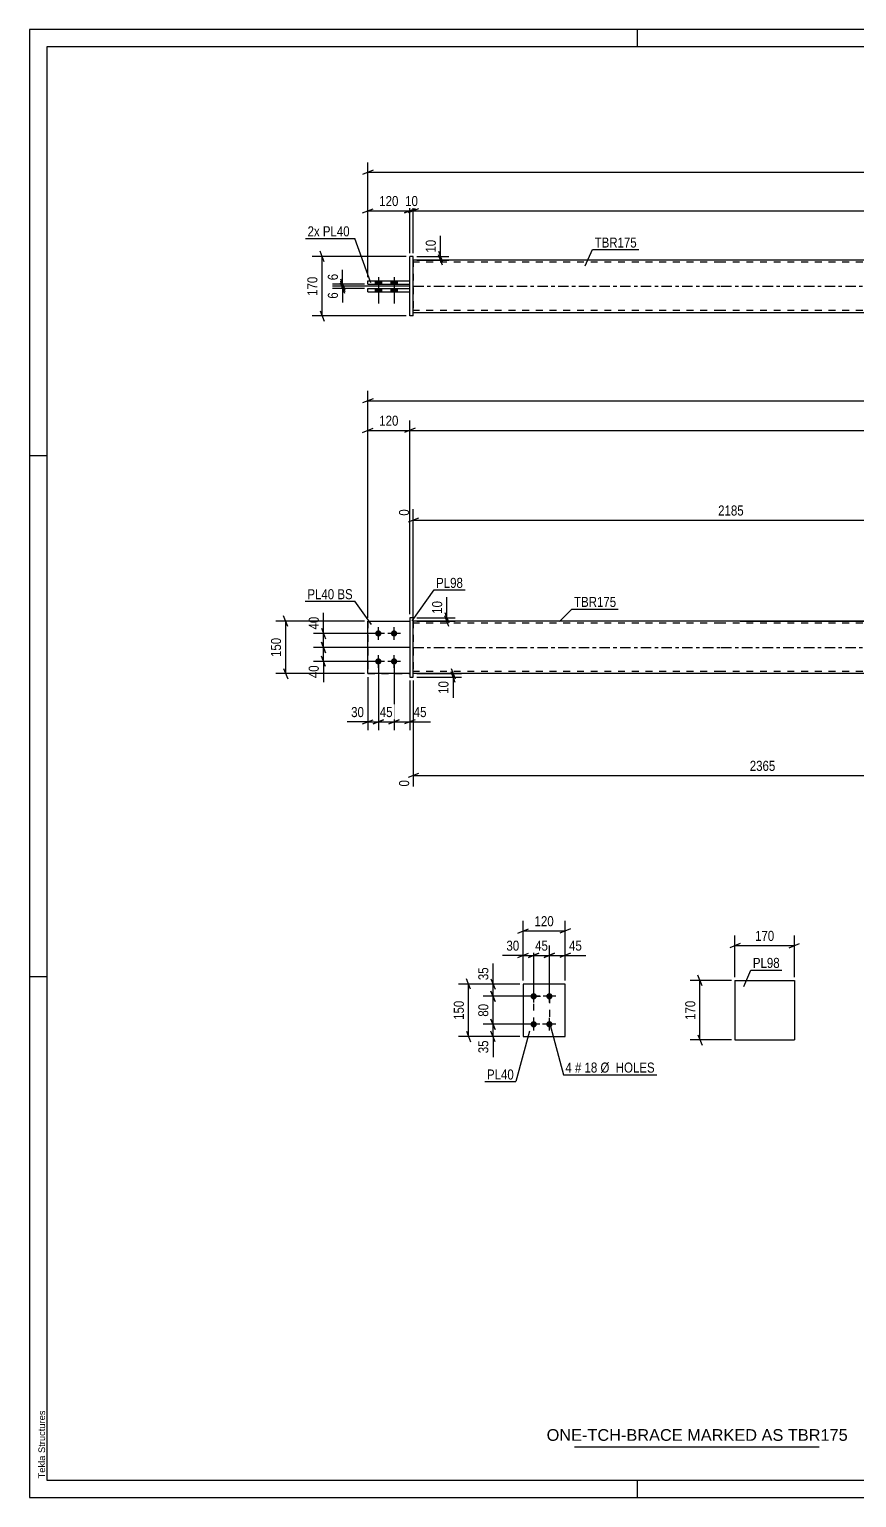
# Model space of a CAD drawing. Header units: millimetres. Extents: x 0 to 594, y 0 to 420.
# Drawn here: x 0 to 236.7, y 0 to 420 of the extents above; entities that cross this region are included whole.
import ezdxf

# ---------------------------------------------------------------- set-up
doc = ezdxf.new("R2010")
doc.units = ezdxf.units.MM
doc.linetypes.add('DXK_LINE_DOT2', pattern=[3.9198, 1.9599, -1.9599])
doc.linetypes.add('DXK_LINE_DOT3', pattern=[5.9187, 2.979, -0.9799, 0.9799, -0.9799])
doc.styles.add('Arial', font='ARIAL.TTF', dxfattribs={"height": 0.2})
doc.styles.add('Arial Narrow', font='ARIALN.TTF', dxfattribs={"height": 0.2})

# ---------------------------------------------------------------- blocks, each defined once
blk = doc.blocks.new('Unknown-580576065-1131')
at = {"color": 5, "linetype": 'Continuous'}
for p, q in [((594, 420), (0, 420)), ((0, 420), (0, 0)), ((174, 415), (174, 420)), ((589, 415), (5, 415)), ((5, 415), (5, 5)), ((5, 298), (0, 298)), ((5, 149), (0, 149)), ((5, 5), (589, 5)), ((174, 0), (174, 5)), ((0, 0), (594, 0))]:
    blk.add_line(p, q, dxfattribs=at)
at = {"color": 174, "linetype": 'Continuous', "style": 'Arial'}
blk.add_text('Tekla Structures', height=1.9102, rotation=90, dxfattribs=at).set_placement((4.5, 5.5))
blk = doc.blocks.new('Bolt-580576065-2195 - 2156')
at = {"linetype": 'Continuous'}
for points in [[(144.28, 142.51, -1), (144.28, 144.31, -1)], [(148.78, 142.51, -1), (148.78, 144.31, -1)], [(144.28, 134.51, -1), (144.28, 136.31, -1)], [(148.78, 134.51, -1), (148.78, 136.31, -1)]]:
    blk.add_hatch(color=1, dxfattribs=at).paths.add_polyline_path(points)
at = {"color": 1, "linetype": 'Continuous'}
for p, q in [((146.08, 143.41), (142.48, 143.41)), ((144.28, 141.61), (144.28, 145.21)), ((150.58, 143.41), (146.98, 143.41)), ((148.78, 141.61), (148.78, 145.21)), ((146.08, 135.41), (142.48, 135.41)), ((144.28, 133.61), (144.28, 137.21)), ((150.58, 135.41), (146.98, 135.41)), ((148.78, 133.61), (148.78, 137.21))]:
    blk.add_line(p, q, dxfattribs=at)
blk = doc.blocks.new('Part-580576065-2162 - 2156')
at = {"color": 2, "linetype": 'Continuous'}
for p, q in [((141.28, 146.91), (141.28, 131.91)), ((153.28, 146.91), (141.28, 146.91)), ((153.28, 131.91), (153.28, 146.91)), ((141.28, 131.91), (153.28, 131.91))]:
    blk.add_line(p, q, dxfattribs=at)
blk = doc.blocks.new('Bolt-580576065-1683 - 1678')
at = {"linetype": 'Continuous'}
for points in [[(99.84, 246.3, -1), (99.84, 248.1, -1)], [(104.34, 246.3, -1), (104.34, 248.1, -1)], [(99.84, 238.3, -1), (99.84, 240.1, -1)], [(104.34, 238.3, -1), (104.34, 240.1, -1)]]:
    blk.add_hatch(color=1, dxfattribs=at).paths.add_polyline_path(points)
at = {"color": 1, "linetype": 'Continuous'}
for p, q in [((99.84, 245.4), (99.84, 249)), ((104.34, 245.4), (104.34, 249)), ((101.64, 247.2), (98.04, 247.2)), ((106.14, 247.2), (102.54, 247.2)), ((99.84, 237.4), (99.84, 241)), ((104.34, 237.4), (104.34, 241)), ((101.64, 239.2), (98.04, 239.2)), ((106.14, 239.2), (102.54, 239.2))]:
    blk.add_line(p, q, dxfattribs=at)
blk = doc.blocks.new('Part-580576065-1694 - 1678')
at = {"color": 2, "linetype": 'Continuous'}
for p, q in [((109.84, 251.7), (108.84, 251.7)), ((108.84, 251.7), (108.84, 234.7)), ((109.84, 234.7), (109.84, 251.7)), ((108.84, 234.7), (109.84, 234.7))]:
    blk.add_line(p, q, dxfattribs=at)
blk = doc.blocks.new('Part-580576065-1699 - 1678')
at = {"color": 7, "linetype": 'DXK_LINE_DOT2'}
for p, q in [((96.84, 250.7), (96.84, 235.7)), ((96.84, 250.7), (108.84, 250.7)), ((108.84, 250.7), (108.84, 235.7)), ((96.84, 235.7), (108.84, 235.7))]:
    blk.add_line(p, q, dxfattribs=at)
blk = doc.blocks.new('Part-580576065-1704 - 1678')
at = {"color": 2, "linetype": 'Continuous'}
for p, q in [((96.84, 235.7), (96.84, 250.7)), ((96.84, 250.7), (108.84, 250.7)), ((108.84, 235.7), (96.84, 235.7))]:
    blk.add_line(p, q, dxfattribs=at)
at = {"color": 7, "linetype": 'DXK_LINE_DOT2'}
blk.add_line((108.84, 250.7), (108.84, 235.7), dxfattribs=at)
blk = doc.blocks.new('Part-580576065-1720 - 1678')
at = {"linetype": 'Continuous'}
blk.add_hatch(color=2, dxfattribs=at).paths.add_polyline_path([(488.62, 235.7), (487.82, 237.1), (489.42, 237.1)])
at = {"color": 2, "linetype": 'Continuous'}
for p, q in [((197.84, 250.7), (109.84, 250.7)), ((430.52, 250.7), (197.94, 250.7)), ((518.62, 250.7), (430.62, 250.7)), ((197.84, 235.7), (109.84, 235.7)), ((430.52, 235.7), (197.94, 235.7)), ((518.62, 235.7), (430.62, 235.7)), ((488.62, 235.7), (487.82, 237.1)), ((487.82, 237.1), (489.42, 237.1)), ((489.42, 237.1), (488.62, 235.7))]:
    blk.add_line(p, q, dxfattribs=at)
at = {"color": 7, "linetype": 'DXK_LINE_DOT2'}
for p, q in [((109.84, 250.7), (109.84, 235.7)), ((197.84, 250.1), (109.84, 250.1)), ((430.52, 250.1), (197.94, 250.1)), ((294.83, 250.7), (294.83, 250.1)), ((319.46, 250.7), (319.46, 250.1)), ((518.62, 250.1), (430.62, 250.1)), ((518.62, 235.7), (518.62, 250.7)), ((197.84, 236.3), (109.84, 236.3)), ((430.52, 236.3), (197.94, 236.3)), ((308.99, 235.7), (308.99, 236.3)), ((333.63, 235.7), (333.63, 236.3)), ((518.62, 236.3), (430.62, 236.3))]:
    blk.add_line(p, q, dxfattribs=at)
at = {"color": 7, "linetype": 'DXK_LINE_DOT3'}
for p, q in [((109.84, 243.2), (197.84, 243.2)), ((197.94, 243.2), (430.52, 243.2)), ((430.62, 243.2), (518.62, 243.2))]:
    blk.add_line(p, q, dxfattribs=at)
at = {"color": 2, "linetype": 'Continuous'}
blk.add_circle((488.62, 236.6), 1, dxfattribs=at)
blk = doc.blocks.new('Bolt-580576065-1471 - 1368')
at = {"linetype": 'Continuous'}
for points in [[(98.94, 347.11), (100.74, 347.11), (100.74, 348.11), (98.94, 348.11)], [(98.94, 347.11), (100.74, 347.11), (100.74, 348.11), (98.94, 348.11)], [(98.94, 344.91), (100.74, 344.91), (100.74, 345.91), (98.94, 345.91)], [(98.94, 344.91), (100.74, 344.91), (100.74, 345.91), (98.94, 345.91)], [(103.44, 347.11), (105.24, 347.11), (105.24, 348.11), (103.44, 348.11)], [(103.44, 347.11), (105.24, 347.11), (105.24, 348.11), (103.44, 348.11)], [(103.44, 344.91), (105.24, 344.91), (105.24, 345.91), (103.44, 345.91)], [(103.44, 344.91), (105.24, 344.91), (105.24, 345.91), (103.44, 345.91)]]:
    blk.add_hatch(color=1, dxfattribs=at).paths.add_polyline_path(points)
at = {"color": 1, "linetype": 'Continuous'}
for p, q in [((99.84, 349.11), (99.84, 341.61)), ((99.84, 349.11), (99.84, 341.61)), ((104.34, 349.11), (104.34, 341.61)), ((104.34, 349.11), (104.34, 341.61)), ((98.94, 348.11), (98.94, 347.11)), ((98.94, 348.11), (98.94, 347.11)), ((98.94, 345.91), (98.94, 344.91)), ((98.94, 345.91), (98.94, 344.91)), ((100.74, 348.11), (100.74, 347.11)), ((100.74, 348.11), (100.74, 347.11)), ((100.74, 345.91), (100.74, 344.91)), ((100.74, 345.91), (100.74, 344.91)), ((103.44, 348.11), (103.44, 347.11)), ((103.44, 348.11), (103.44, 347.11)), ((103.44, 345.91), (103.44, 344.91)), ((103.44, 345.91), (103.44, 344.91)), ((105.24, 348.11), (105.24, 347.11)), ((105.24, 348.11), (105.24, 347.11)), ((105.24, 345.91), (105.24, 344.91)), ((105.24, 345.91), (105.24, 344.91))]:
    blk.add_line(p, q, dxfattribs=at)
blk = doc.blocks.new('Part-580576065-1416 - 1368')
at = {"linetype": 'Continuous'}
blk.add_hatch(color=2, dxfattribs=at).paths.add_polyline_path([(488.62, 346.51), (487.82, 347.91), (489.42, 347.91)])
at = {"color": 2, "linetype": 'Continuous'}
for p, q in [((197.84, 354.01), (109.84, 354.01)), ((430.52, 354.01), (197.94, 354.01)), ((518.62, 354.01), (430.62, 354.01)), ((294.83, 347.21), (319.46, 347.21)), ((294.83, 347.11), (294.83, 347.21)), ((294.83, 345.91), (294.83, 345.81)), ((319.46, 345.81), (294.83, 345.81)), ((308.99, 347.11), (308.99, 347.21)), ((308.99, 345.91), (308.99, 345.81)), ((319.46, 347.21), (319.46, 345.81)), ((488.62, 346.51), (487.82, 347.91)), ((487.82, 347.91), (489.42, 347.91)), ((489.42, 347.91), (488.62, 346.51)), ((109.84, 339.01), (197.84, 339.01)), ((197.94, 339.01), (430.52, 339.01)), ((430.62, 339.01), (518.62, 339.01))]:
    blk.add_line(p, q, dxfattribs=at)
at = {"color": 7, "linetype": 'DXK_LINE_DOT2'}
for p, q in [((109.84, 354.01), (109.84, 339.01)), ((197.84, 353.41), (109.84, 353.41)), ((430.52, 353.41), (197.94, 353.41)), ((518.62, 353.41), (430.62, 353.41)), ((518.62, 339.01), (518.62, 354.01)), ((294.83, 345.81), (294.83, 347.11)), ((308.99, 345.81), (308.99, 347.11)), ((319.46, 347.21), (333.63, 347.21)), ((333.63, 345.81), (319.46, 345.81)), ((333.63, 347.21), (333.63, 345.81)), ((197.84, 339.61), (109.84, 339.61)), ((430.52, 339.61), (197.94, 339.61)), ((518.62, 339.61), (430.62, 339.61))]:
    blk.add_line(p, q, dxfattribs=at)
at = {"color": 7, "linetype": 'DXK_LINE_DOT3'}
for p, q in [((109.84, 346.51), (197.84, 346.51)), ((197.94, 346.51), (430.52, 346.51)), ((430.62, 346.51), (518.62, 346.51))]:
    blk.add_line(p, q, dxfattribs=at)
at = {"color": 2, "linetype": 'Continuous'}
blk.add_circle((488.62, 347.41), 1, dxfattribs=at)
blk = doc.blocks.new('Part-580576065-1449 - 1368')
at = {"color": 2, "linetype": 'Continuous'}
for p, q in [((96.84, 344.91), (96.84, 345.91)), ((96.84, 345.91), (108.84, 345.91)), ((96.84, 344.91), (108.84, 344.91))]:
    blk.add_line(p, q, dxfattribs=at)
at = {"color": 7, "linetype": 'DXK_LINE_DOT2'}
blk.add_line((108.84, 344.91), (108.84, 345.91), dxfattribs=at)
blk = doc.blocks.new('Part-580576065-1454 - 1368')
at = {"color": 2, "linetype": 'Continuous'}
for p, q in [((96.84, 347.11), (96.84, 348.11)), ((96.84, 348.11), (108.84, 348.11)), ((96.84, 347.11), (108.84, 347.11))]:
    blk.add_line(p, q, dxfattribs=at)
at = {"color": 7, "linetype": 'DXK_LINE_DOT2'}
blk.add_line((108.84, 347.11), (108.84, 348.11), dxfattribs=at)
blk = doc.blocks.new('Part-580576065-1455 - 1368')
at = {"color": 2, "linetype": 'Continuous'}
for p, q in [((109.84, 355.01), (108.84, 355.01)), ((108.84, 338.01), (108.84, 355.01)), ((109.84, 338.01), (109.84, 355.01)), ((109.84, 338.01), (108.84, 338.01))]:
    blk.add_line(p, q, dxfattribs=at)
blk = doc.blocks.new('Part-580576065-2399 - 2393')
at = {"color": 2, "linetype": 'Continuous'}
for p, q in [((201.86, 147.91), (201.86, 130.91)), ((201.86, 147.91), (218.86, 147.91)), ((218.86, 147.91), (218.86, 130.91)), ((201.86, 130.91), (218.86, 130.91))]:
    blk.add_line(p, q, dxfattribs=at)
blk = doc.blocks.new('Rectangle-580576065-2379 - 2156')
at = {"color": 1, "linetype": 'DXK_LINE_DOT2'}
blk.add_lwpolyline([(144.28, 143.41), (148.78, 143.41), (148.78, 135.41), (144.28, 135.41), (144.28, 143.41)], close=True, dxfattribs=at)
blk = doc.blocks.new('StraightDimension-580576065-2295 - 2156')
at = {"color": 7, "linetype": 'Continuous'}
for p, q in [((132.05, 148.41), (133.25, 145.41)), ((140.28, 146.91), (129.8, 146.91)), ((143.28, 143.41), (129.8, 143.41)), ((133.25, 141.91), (132.05, 144.91)), ((132.65, 143.41), (132.65, 146.91))]:
    blk.add_line(p, q, dxfattribs=at)
at = {"color": 0}
blk.add_wipeout([(131.9, 152.29), (127.7, 152.29), (127.7, 147.43), (131.9, 147.43)], dxfattribs=at)
at = {"color": 7, "linetype": 'Continuous'}
blk.add_line((132.65, 146.91), (132.65, 152.81), dxfattribs=at)
blk.add_line((132.65, 146.91), (132.65, 152.81), dxfattribs=at)
at = {"color": 3, "style": 'Arial Narrow'}
blk.add_text('35', height=2.863, rotation=90.0002, dxfattribs=at).set_placement((131.3, 148.03))
blk = doc.blocks.new('StraightDimension-580576065-2272 - 2156')
at = {"color": 7, "linetype": 'Continuous'}
for p, q in [((143.28, 135.41), (129.8, 135.41)), ((132.05, 136.91), (133.25, 133.91)), ((132.65, 131.91), (132.65, 135.41)), ((140.28, 131.91), (129.8, 131.91)), ((133.25, 130.41), (132.05, 133.41))]:
    blk.add_line(p, q, dxfattribs=at)
at = {"color": 0}
blk.add_wipeout([(131.9, 131.38), (127.7, 131.38), (127.7, 126.52), (131.9, 126.52)], dxfattribs=at)
at = {"color": 7, "linetype": 'Continuous'}
blk.add_line((132.65, 131.91), (132.65, 126), dxfattribs=at)
blk.add_line((132.65, 131.91), (132.65, 126), dxfattribs=at)
at = {"color": 3, "style": 'Arial Narrow'}
blk.add_text('35', height=2.863, rotation=90.0002, dxfattribs=at).set_placement((131.3, 127.12))
blk = doc.blocks.new('StraightDimension-580576065-2285 - 2156')
at = {"color": 7, "linetype": 'Continuous'}
for p, q in [((143.28, 143.41), (129.8, 143.41)), ((132.05, 144.91), (133.25, 141.91)), ((132.65, 135.41), (132.65, 143.41)), ((143.28, 135.41), (129.8, 135.41)), ((133.25, 133.91), (132.05, 136.91))]:
    blk.add_line(p, q, dxfattribs=at)
at = {"color": 0}
blk.add_wipeout([(131.9, 141.83), (127.7, 141.83), (127.7, 136.98), (131.9, 136.98)], dxfattribs=at)
at = {"color": 3, "style": 'Arial Narrow'}
blk.add_text('80', height=2.863, rotation=90.0002, dxfattribs=at).set_placement((131.3, 137.58))
blk = doc.blocks.new('StraightDimension-580576065-2309 - 2156')
at = {"color": 7, "linetype": 'Continuous'}
for p, q in [((126.25, 145.41), (125.05, 148.41)), ((140.28, 146.91), (122.8, 146.91)), ((125.65, 131.91), (125.65, 146.91)), ((140.28, 131.91), (122.8, 131.91)), ((125.05, 133.41), (126.25, 130.41))]:
    blk.add_line(p, q, dxfattribs=at)
at = {"color": 0}
blk.add_wipeout([(124.9, 142.75), (120.7, 142.75), (120.7, 136.06), (124.9, 136.06)], dxfattribs=at)
at = {"color": 3, "style": 'Arial Narrow'}
blk.add_text('150', height=2.863, rotation=90.0002, dxfattribs=at).set_placement((124.3, 136.66))
blk = doc.blocks.new('StraightDimension-580576065-2326 - 2156')
at = {"color": 7, "linetype": 'Continuous'}
for p, q in [((139.78, 154.51), (142.78, 155.71)), ((141.28, 147.91), (141.28, 157.96)), ((145.78, 155.71), (142.78, 154.51)), ((144.28, 144.41), (144.28, 157.96)), ((141.28, 155.11), (144.28, 155.11))]:
    blk.add_line(p, q, dxfattribs=at)
at = {"color": 0}
blk.add_wipeout([(140.75, 155.86), (140.75, 160.06), (135.89, 160.06), (135.89, 155.86)], dxfattribs=at)
at = {"color": 7, "linetype": 'Continuous'}
blk.add_line((141.28, 155.11), (135.37, 155.11), dxfattribs=at)
blk.add_line((141.28, 155.11), (135.37, 155.11), dxfattribs=at)
at = {"color": 3, "style": 'Arial Narrow'}
blk.add_text('30', height=2.863, dxfattribs=at).set_placement((136.49, 156.46))
blk = doc.blocks.new('StraightDimension-580576065-2339 - 2156')
at = {"color": 7, "linetype": 'Continuous'}
for p, q in [((142.78, 154.51), (145.78, 155.71)), ((144.28, 144.41), (144.28, 157.96)), ((150.28, 155.71), (147.28, 154.51)), ((148.78, 144.41), (148.78, 157.96)), ((144.28, 155.11), (148.78, 155.11))]:
    blk.add_line(p, q, dxfattribs=at)
at = {"color": 0}
blk.add_wipeout([(148.95, 155.86), (148.95, 160.06), (144.1, 160.06), (144.1, 155.86)], dxfattribs=at)
at = {"color": 3, "style": 'Arial Narrow'}
blk.add_text('45', height=2.863, dxfattribs=at).set_placement((144.7, 156.46))
blk = doc.blocks.new('StraightDimension-580576065-2349 - 2156')
at = {"color": 7, "linetype": 'Continuous'}
for p, q in [((147.28, 154.51), (150.28, 155.71)), ((148.78, 144.41), (148.78, 157.96)), ((154.78, 155.71), (151.78, 154.51)), ((153.28, 147.91), (153.28, 157.96)), ((148.78, 155.11), (153.28, 155.11))]:
    blk.add_line(p, q, dxfattribs=at)
at = {"color": 0}
blk.add_wipeout([(158.66, 155.86), (158.66, 160.06), (153.8, 160.06), (153.8, 155.86)], dxfattribs=at)
at = {"color": 7, "linetype": 'Continuous'}
blk.add_line((153.28, 155.11), (159.18, 155.11), dxfattribs=at)
blk.add_line((153.28, 155.11), (159.18, 155.11), dxfattribs=at)
at = {"color": 3, "style": 'Arial Narrow'}
blk.add_text('45', height=2.863, dxfattribs=at).set_placement((154.4, 156.46))
blk = doc.blocks.new('StraightDimension-580576065-2363 - 2156')
at = {"color": 7, "linetype": 'Continuous'}
for p, q in [((141.28, 147.91), (141.28, 164.96)), ((153.28, 147.91), (153.28, 164.96)), ((139.78, 161.51), (142.78, 162.71)), ((141.28, 162.11), (153.28, 162.11)), ((154.78, 162.71), (151.78, 161.51))]:
    blk.add_line(p, q, dxfattribs=at)
at = {"color": 0}
blk.add_wipeout([(150.62, 162.86), (150.62, 167.06), (143.93, 167.06), (143.93, 162.86)], dxfattribs=at)
at = {"color": 3, "style": 'Arial Narrow'}
blk.add_text('120', height=2.863, dxfattribs=at).set_placement((144.53, 163.46))
blk = doc.blocks.new('StraightDimension-580576065-1909 - 1678')
at = {"color": 7, "linetype": 'Continuous'}
for p, q in [((83.54, 248.7), (84.74, 245.7)), ((98.84, 247.2), (81.29, 247.2)), ((84.74, 241.7), (83.54, 244.7)), ((84.14, 243.2), (84.14, 247.2)), ((108.84, 243.2), (81.29, 243.2))]:
    blk.add_line(p, q, dxfattribs=at)
at = {"color": 0}
blk.add_wipeout([(83.39, 252.58), (79.19, 252.58), (79.19, 247.73), (83.39, 247.73)], dxfattribs=at)
at = {"color": 7, "linetype": 'Continuous'}
blk.add_line((84.14, 247.2), (84.14, 253.11), dxfattribs=at)
blk.add_line((84.14, 247.2), (84.14, 253.11), dxfattribs=at)
at = {"color": 3, "style": 'Arial Narrow'}
blk.add_text('40', height=2.863, rotation=90.0002, dxfattribs=at).set_placement((82.79, 248.33))
blk = doc.blocks.new('StraightDimension-580576065-1736 - 1678')
at = {"color": 7, "linetype": 'Continuous'}
for p, q in [((96.84, 251.7), (96.84, 316.6)), ((531.62, 251.7), (531.62, 316.6)), ((98.34, 314.35), (95.34, 313.15)), ((96.84, 313.75), (531.62, 313.75)), ((530.12, 313.15), (533.12, 314.35))]:
    blk.add_line(p, q, dxfattribs=at)
at = {"color": 0}
blk.add_wipeout([(318.49, 314.5), (318.49, 318.7), (309.97, 318.7), (309.97, 314.5)], dxfattribs=at)
at = {"color": 3, "style": 'Arial Narrow'}
blk.add_text('5681', height=2.863, dxfattribs=at).set_placement((310.57, 315.1))
blk = doc.blocks.new('StraightDimension-580576065-1750 - 1678')
at = {"color": 7, "linetype": 'Continuous'}
for p, q in [((291.6, 261.5), (291.6, 292.71)), ((109.84, 251.7), (109.84, 282.72)), ((111.34, 280.19), (108.34, 278.99)), ((109.84, 279.59), (291.6, 279.59)), ((290.1, 278.99), (293.1, 280.19))]:
    blk.add_line(p, q, dxfattribs=at)
at = {"color": 0, "linetype": 'Continuous'}
for points in [[(291, 293.31), (286.8, 293.31), (286.8, 284.79), (291, 284.79)], [(109.24, 283.32), (105.04, 283.32), (105.04, 280.29), (109.24, 280.29)]]:
    blk.add_wipeout(points, dxfattribs=at)
at = {"color": 0}
blk.add_wipeout([(204.98, 280.34), (204.98, 284.54), (196.46, 284.54), (196.46, 280.34)], dxfattribs=at)
at = {"color": 3, "linetype": 'Continuous', "style": 'Arial Narrow'}
for s, height, p in [('2185', 2.863, (290.4, 285.39)), ('0', 2.86, (108.64, 280.89))]:
    blk.add_text(s, height=height, rotation=90.0002, dxfattribs=at).set_placement(p)
at = {"color": 3, "style": 'Arial Narrow'}
blk.add_text('2185', height=2.863, dxfattribs=at).set_placement((197.06, 280.94))
blk = doc.blocks.new('StraightDimension-580576065-2047 - 1678')
at = {"color": 7, "linetype": 'Continuous'}
for p, q in [((108.84, 252.7), (108.84, 308.13)), ((518.62, 252.7), (518.62, 308.13)), ((110.34, 305.88), (107.34, 304.68)), ((108.84, 305.28), (518.62, 305.28)), ((517.12, 304.68), (520.12, 305.88))]:
    blk.add_line(p, q, dxfattribs=at)
at = {"color": 0}
blk.add_wipeout([(317.99, 306.03), (317.99, 310.23), (309.47, 310.23), (309.47, 306.03)], dxfattribs=at)
at = {"color": 3, "style": 'Arial Narrow'}
blk.add_text('5431', height=2.863, dxfattribs=at).set_placement((310.07, 306.63))
blk = doc.blocks.new('StraightDimension-580576065-1813 - 1678')
at = {"color": 7, "linetype": 'Continuous'}
for p, q in [((104.34, 238.2), (104.34, 219.53)), ((108.84, 233.7), (108.84, 219.53)), ((102.84, 221.33), (105.84, 222.53)), ((104.34, 221.93), (108.84, 221.93)), ((110.34, 222.53), (107.34, 221.33))]:
    blk.add_line(p, q, dxfattribs=at)
at = {"color": 0}
blk.add_wipeout([(114.22, 222.68), (114.22, 226.88), (109.36, 226.88), (109.36, 222.68)], dxfattribs=at)
at = {"color": 7, "linetype": 'Continuous'}
blk.add_line((108.84, 221.93), (114.74, 221.93), dxfattribs=at)
blk.add_line((108.84, 221.93), (114.74, 221.93), dxfattribs=at)
at = {"color": 3, "style": 'Arial Narrow'}
blk.add_text('45', height=2.863, dxfattribs=at).set_placement((109.96, 223.28))
blk = doc.blocks.new('StraightDimension-580576065-1820 - 1678')
at = {"color": 7, "linetype": 'Continuous'}
for p, q in [((99.84, 238.2), (99.84, 219.53)), ((104.34, 238.2), (104.34, 219.53)), ((98.34, 221.33), (101.34, 222.53)), ((99.84, 221.93), (104.34, 221.93)), ((105.84, 222.53), (102.84, 221.33))]:
    blk.add_line(p, q, dxfattribs=at)
at = {"color": 0}
blk.add_wipeout([(104.52, 222.68), (104.52, 226.88), (99.66, 226.88), (99.66, 222.68)], dxfattribs=at)
at = {"color": 3, "style": 'Arial Narrow'}
blk.add_text('45', height=2.863, dxfattribs=at).set_placement((100.26, 223.28))
blk = doc.blocks.new('StraightDimension-580576065-1891 - 1678')
at = {"color": 7, "linetype": 'Continuous'}
for p, q in [((110.84, 235.7), (123.64, 235.7)), ((120.64, 237.2), (121.84, 234.2)), ((121.84, 233.2), (120.64, 236.2)), ((121.24, 234.7), (121.24, 235.7)), ((110.84, 234.7), (123.64, 234.7))]:
    blk.add_line(p, q, dxfattribs=at)
at = {"color": 0}
blk.add_wipeout([(120.49, 234.18), (116.29, 234.18), (116.29, 229.32), (120.49, 229.32)], dxfattribs=at)
at = {"color": 7, "linetype": 'Continuous'}
blk.add_line((121.24, 234.7), (121.24, 228.79), dxfattribs=at)
blk.add_line((121.24, 234.7), (121.24, 228.79), dxfattribs=at)
at = {"color": 3, "style": 'Arial Narrow'}
blk.add_text('10', height=2.863, rotation=90.0002, dxfattribs=at).set_placement((119.89, 229.92))
blk = doc.blocks.new('StraightDimension-580576065-1827 - 1678')
at = {"color": 7, "linetype": 'Continuous'}
for p, q in [((99.84, 238.2), (99.84, 219.53)), ((96.84, 234.7), (96.84, 219.53)), ((95.34, 221.33), (98.34, 222.53)), ((96.84, 221.93), (99.84, 221.93)), ((101.34, 222.53), (98.34, 221.33))]:
    blk.add_line(p, q, dxfattribs=at)
at = {"color": 0}
blk.add_wipeout([(96.31, 222.68), (96.31, 226.88), (91.46, 226.88), (91.46, 222.68)], dxfattribs=at)
at = {"color": 7, "linetype": 'Continuous'}
blk.add_line((96.84, 221.93), (90.93, 221.93), dxfattribs=at)
blk.add_line((96.84, 221.93), (90.93, 221.93), dxfattribs=at)
at = {"color": 3, "style": 'Arial Narrow'}
blk.add_text('30', height=2.863, dxfattribs=at).set_placement((92.06, 223.28))
blk = doc.blocks.new('StraightDimension-580576065-1838 - 1678')
at = {"color": 7, "linetype": 'Continuous'}
for p, q in [((109.84, 233.7), (109.84, 203.42)), ((309.68, 234.7), (309.68, 197.94)), ((111.34, 207.15), (108.34, 205.95)), ((109.84, 206.55), (309.68, 206.55)), ((308.18, 205.95), (311.18, 207.15))]:
    blk.add_line(p, q, dxfattribs=at)
at = {"color": 0}
blk.add_wipeout([(214.02, 207.3), (214.02, 211.5), (205.5, 211.5), (205.5, 207.3)], dxfattribs=at)
at = {"color": 0, "linetype": 'Continuous'}
for points in [[(109.24, 205.85), (105.04, 205.85), (105.04, 202.82), (109.24, 202.82)], [(309.08, 205.85), (304.88, 205.85), (304.88, 197.34), (309.08, 197.34)]]:
    blk.add_wipeout(points, dxfattribs=at)
at = {"color": 3, "style": 'Arial Narrow'}
blk.add_text('2365', height=2.863, dxfattribs=at).set_placement((206.1, 207.9))
at = {"color": 3, "linetype": 'Continuous', "style": 'Arial Narrow'}
for s, height, p in [('0', 2.86, (108.64, 203.42)), ('2365', 2.863, (308.48, 197.94))]:
    blk.add_text(s, height=height, rotation=90.0002, dxfattribs=at).set_placement(p)
blk = doc.blocks.new('StraightDimension-580576065-1900 - 1678')
at = {"color": 7, "linetype": 'Continuous'}
for p, q in [((118.84, 253.2), (120.04, 250.2)), ((120.04, 249.2), (118.84, 252.2)), ((110.84, 251.7), (121.84, 251.7)), ((110.84, 250.7), (121.84, 250.7)), ((119.44, 250.7), (119.44, 251.7))]:
    blk.add_line(p, q, dxfattribs=at)
at = {"color": 0}
blk.add_wipeout([(118.69, 257.08), (114.49, 257.08), (114.49, 252.23), (118.69, 252.23)], dxfattribs=at)
at = {"color": 7, "linetype": 'Continuous'}
blk.add_line((119.44, 251.7), (119.44, 257.61), dxfattribs=at)
blk.add_line((119.44, 251.7), (119.44, 257.61), dxfattribs=at)
at = {"color": 3, "style": 'Arial Narrow'}
blk.add_text('10', height=2.863, rotation=90.0002, dxfattribs=at).set_placement((118.09, 252.83))
blk = doc.blocks.new('StraightDimension-580576065-1922 - 1678')
at = {"color": 7, "linetype": 'Continuous'}
for p, q in [((83.54, 244.7), (84.74, 241.7)), ((108.84, 243.2), (81.29, 243.2)), ((84.74, 237.7), (83.54, 240.7)), ((84.14, 239.2), (84.14, 243.2)), ((98.84, 239.2), (81.29, 239.2))]:
    blk.add_line(p, q, dxfattribs=at)
at = {"color": 0}
blk.add_wipeout([(83.39, 238.68), (79.19, 238.68), (79.19, 233.82), (83.39, 233.82)], dxfattribs=at)
at = {"color": 7, "linetype": 'Continuous'}
blk.add_line((84.14, 239.2), (84.14, 233.29), dxfattribs=at)
blk.add_line((84.14, 239.2), (84.14, 233.29), dxfattribs=at)
at = {"color": 3, "style": 'Arial Narrow'}
blk.add_text('40', height=2.863, rotation=90.0002, dxfattribs=at).set_placement((82.79, 234.42))
blk = doc.blocks.new('StraightDimension-580576065-1979 - 1678')
at = {"color": 7, "linetype": 'Continuous'}
for p, q in [((73.94, 249.2), (72.74, 252.2)), ((95.84, 250.7), (70.49, 250.7)), ((73.34, 235.7), (73.34, 250.7)), ((95.84, 235.7), (70.49, 235.7)), ((72.74, 237.2), (73.94, 234.2))]:
    blk.add_line(p, q, dxfattribs=at)
at = {"color": 0}
blk.add_wipeout([(72.59, 246.54), (68.39, 246.54), (68.39, 239.86), (72.59, 239.86)], dxfattribs=at)
at = {"color": 3, "style": 'Arial Narrow'}
blk.add_text('150', height=2.863, rotation=90.0002, dxfattribs=at).set_placement((71.99, 240.46))
blk = doc.blocks.new('StraightDimension-580576065-2025 - 1678')
at = {"color": 7, "linetype": 'Continuous'}
for p, q in [((290.6, 260.5), (279.65, 260.5)), ((281.9, 262), (283.1, 259)), ((282.5, 250.72), (282.5, 260.5)), ((283.1, 249.22), (281.9, 252.22)), ((203.38, 250.72), (284.9, 250.72))]:
    blk.add_line(p, q, dxfattribs=at)
at = {"color": 0}
blk.add_wipeout([(281.75, 258.04), (277.55, 258.04), (277.55, 253.18), (281.75, 253.18)], dxfattribs=at)
at = {"color": 3, "style": 'Arial Narrow'}
blk.add_text('98', height=2.863, rotation=90.0002, dxfattribs=at).set_placement((281.15, 253.78))
blk = doc.blocks.new('StraightDimension-580576065-2052 - 1678')
at = {"color": 7, "linetype": 'Continuous'}
for p, q in [((96.84, 251.7), (96.84, 308.13)), ((108.84, 252.7), (108.84, 308.13)), ((95.34, 304.68), (98.34, 305.88)), ((96.84, 305.28), (108.84, 305.28)), ((110.34, 305.88), (107.34, 304.68))]:
    blk.add_line(p, q, dxfattribs=at)
at = {"color": 0}
blk.add_wipeout([(106.18, 306.03), (106.18, 310.23), (99.5, 310.23), (99.5, 306.03)], dxfattribs=at)
at = {"color": 3, "style": 'Arial Narrow'}
blk.add_text('120', height=2.863, dxfattribs=at).set_placement((100.1, 306.63))
blk = doc.blocks.new('StraightDimension-580576065-1476 - 1368')
at = {"color": 7, "linetype": 'Continuous'}
for p, q in [((110.84, 355.01), (120.02, 355.01)), ((110.84, 354.01), (120.02, 354.01)), ((117.02, 356.51), (118.22, 353.51)), ((118.22, 352.51), (117.02, 355.51)), ((117.62, 354.01), (117.62, 355.01))]:
    blk.add_line(p, q, dxfattribs=at)
at = {"color": 0}
blk.add_wipeout([(116.87, 360.4), (112.67, 360.4), (112.67, 355.54), (116.87, 355.54)], dxfattribs=at)
at = {"color": 7, "linetype": 'Continuous'}
blk.add_line((117.62, 355.01), (117.62, 360.92), dxfattribs=at)
blk.add_line((117.62, 355.01), (117.62, 360.92), dxfattribs=at)
at = {"color": 3, "style": 'Arial Narrow'}
blk.add_text('10', height=2.863, rotation=90.0002, dxfattribs=at).set_placement((116.27, 356.14))
blk = doc.blocks.new('StraightDimension-580576065-1530 - 1368')
at = {"color": 7, "linetype": 'Continuous'}
for p, q in [((107.84, 355.01), (80.9, 355.01)), ((84.35, 353.51), (83.15, 356.51)), ((83.75, 338.01), (83.75, 355.01)), ((107.84, 338.01), (80.9, 338.01)), ((83.15, 339.51), (84.35, 336.51))]:
    blk.add_line(p, q, dxfattribs=at)
at = {"color": 0}
blk.add_wipeout([(83, 349.86), (78.8, 349.86), (78.8, 343.17), (83, 343.17)], dxfattribs=at)
at = {"color": 3, "style": 'Arial Narrow'}
blk.add_text('170', height=2.863, rotation=90.0002, dxfattribs=at).set_placement((82.4, 343.77))
blk = doc.blocks.new('StraightDimension-580576065-1494 - 1368')
at = {"color": 7, "linetype": 'Continuous'}
for p, q in [((108.84, 346.51), (86.76, 346.51)), ((95.84, 345.91), (86.76, 345.91)), ((89.01, 348.01), (90.21, 345.01)), ((90.21, 344.41), (89.01, 347.41)), ((89.61, 345.91), (89.61, 346.51))]:
    blk.add_line(p, q, dxfattribs=at)
at = {"color": 0}
blk.add_wipeout([(88.86, 345.39), (84.66, 345.39), (84.66, 342.36), (88.86, 342.36)], dxfattribs=at)
at = {"color": 7, "linetype": 'Continuous'}
blk.add_line((89.61, 345.91), (89.61, 341.84), dxfattribs=at)
blk.add_line((89.61, 345.91), (89.61, 341.84), dxfattribs=at)
at = {"color": 3, "style": 'Arial Narrow'}
blk.add_text('6', height=2.86, rotation=90.0002, dxfattribs=at).set_placement((88.26, 342.96))
blk = doc.blocks.new('StraightDimension-580576065-1512 - 1368')
at = {"color": 7, "linetype": 'Continuous'}
for p, q in [((89.01, 348.61), (90.21, 345.61)), ((95.84, 347.11), (86.76, 347.11)), ((108.84, 346.51), (86.76, 346.51)), ((90.21, 345.01), (89.01, 348.01)), ((89.61, 346.51), (89.61, 347.11))]:
    blk.add_line(p, q, dxfattribs=at)
at = {"color": 0}
blk.add_wipeout([(88.86, 350.67), (84.66, 350.67), (84.66, 347.64), (88.86, 347.64)], dxfattribs=at)
at = {"color": 7, "linetype": 'Continuous'}
blk.add_line((89.61, 347.11), (89.61, 351.19), dxfattribs=at)
blk.add_line((89.61, 347.11), (89.61, 351.19), dxfattribs=at)
at = {"color": 3, "style": 'Arial Narrow'}
blk.add_text('6', height=2.86, rotation=90.0002, dxfattribs=at).set_placement((88.26, 348.24))
blk = doc.blocks.new('StraightDimension-580576065-1550 - 1368')
at = {"color": 7, "linetype": 'Continuous'}
for p, q in [((98.34, 379.71), (95.34, 378.51)), ((96.84, 349.11), (96.84, 381.96)), ((96.84, 379.11), (531.62, 379.11)), ((530.12, 378.51), (533.12, 379.71)), ((531.62, 349.11), (531.62, 381.96))]:
    blk.add_line(p, q, dxfattribs=at)
at = {"color": 0}
blk.add_wipeout([(318.49, 379.86), (318.49, 384.06), (309.97, 384.06), (309.97, 379.86)], dxfattribs=at)
at = {"color": 3, "style": 'Arial Narrow'}
blk.add_text('5681', height=2.863, dxfattribs=at).set_placement((310.57, 380.46))
blk = doc.blocks.new('StraightDimension-580576065-1581 - 1368')
at = {"color": 7, "linetype": 'Continuous'}
for p, q in [((109.84, 356.01), (109.84, 370.96)), ((518.62, 356.01), (518.62, 370.96)), ((111.34, 368.71), (108.34, 367.51)), ((109.84, 368.11), (518.62, 368.11)), ((517.12, 367.51), (520.12, 368.71))]:
    blk.add_line(p, q, dxfattribs=at)
at = {"color": 0}
blk.add_wipeout([(318.49, 368.86), (318.49, 373.06), (309.97, 373.06), (309.97, 368.86)], dxfattribs=at)
at = {"color": 3, "style": 'Arial Narrow'}
blk.add_text('5421', height=2.863, dxfattribs=at).set_placement((310.57, 369.46))
blk = doc.blocks.new('StraightDimension-580576065-1591 - 1368')
at = {"color": 7, "linetype": 'Continuous'}
for p, q in [((96.84, 349.11), (96.84, 370.96)), ((108.84, 356.01), (108.84, 370.96)), ((95.34, 367.51), (98.34, 368.71)), ((96.84, 368.11), (108.84, 368.11)), ((110.34, 368.71), (107.34, 367.51))]:
    blk.add_line(p, q, dxfattribs=at)
at = {"color": 0}
blk.add_wipeout([(106.18, 368.86), (106.18, 373.06), (99.5, 373.06), (99.5, 368.86)], dxfattribs=at)
at = {"color": 3, "style": 'Arial Narrow'}
blk.add_text('120', height=2.863, dxfattribs=at).set_placement((100.1, 369.46))
blk = doc.blocks.new('StraightDimension-580576065-1601 - 1368')
at = {"color": 7, "linetype": 'Continuous'}
for p, q in [((108.84, 356.01), (108.84, 370.96)), ((109.84, 356.01), (109.84, 370.96)), ((107.34, 367.51), (110.34, 368.71)), ((111.34, 368.71), (108.34, 367.51)), ((108.84, 368.11), (109.84, 368.11))]:
    blk.add_line(p, q, dxfattribs=at)
at = {"color": 0}
blk.add_wipeout([(111.77, 368.86), (111.77, 373.06), (106.91, 373.06), (106.91, 368.86)], dxfattribs=at)
at = {"color": 3, "style": 'Arial Narrow'}
blk.add_text('10', height=2.863, dxfattribs=at).set_placement((107.51, 369.46))
blk = doc.blocks.new('StraightDimension-580576065-2401 - 2393')
at = {"color": 7, "linetype": 'Continuous'}
for p, q in [((201.86, 148.91), (201.86, 160.76)), ((218.86, 148.91), (218.86, 160.76)), ((203.36, 158.51), (200.36, 157.31)), ((201.86, 157.91), (218.86, 157.91)), ((217.36, 157.31), (220.36, 158.51))]:
    blk.add_line(p, q, dxfattribs=at)
at = {"color": 0}
blk.add_wipeout([(213.7, 158.66), (213.7, 162.86), (207.02, 162.86), (207.02, 158.66)], dxfattribs=at)
at = {"color": 3, "style": 'Arial Narrow'}
blk.add_text('170', height=2.863, dxfattribs=at).set_placement((207.62, 159.26))
blk = doc.blocks.new('StraightDimension-580576065-2412 - 2393')
at = {"color": 7, "linetype": 'Continuous'}
for p, q in [((200.86, 147.91), (189.01, 147.91)), ((192.46, 146.41), (191.26, 149.41)), ((191.86, 130.91), (191.86, 147.91)), ((200.86, 130.91), (189.01, 130.91)), ((191.26, 132.41), (192.46, 129.41))]:
    blk.add_line(p, q, dxfattribs=at)
at = {"color": 0}
blk.add_wipeout([(191.11, 142.75), (186.91, 142.75), (186.91, 136.06), (191.11, 136.06)], dxfattribs=at)
at = {"color": 3, "style": 'Arial Narrow'}
blk.add_text('170', height=2.863, rotation=90.0002, dxfattribs=at).set_placement((190.51, 136.66))
blk = doc.blocks.new('Unknown-580576065-4465')
at = {"color": 7, "linetype": 'Continuous'}
blk.add_line((156, 14.5), (226, 14.5), dxfattribs=at)
at = {"color": 7, "style": 'Arial'}
blk.add_text('ONE-TCH-BRACE MARKED AS TBR175', height=3.3428, dxfattribs=at).set_placement((147.99, 16.25))
blk = doc.blocks.new('Mark-580576065-2158 - 2156')
at = {"color": 0}
blk.add_wipeout([(138.6, 119.61), (138.6, 122.61), (130.92, 122.61), (130.92, 119.61)], dxfattribs=at)
blk.add_wipeout([(138.6, 119.61), (138.6, 122.61), (130.92, 122.61), (130.92, 119.61)], dxfattribs=at)
at = {"color": 30, "linetype": 'Continuous'}
for p in [(143.12, 133.41), (130.32, 119.01)]:
    blk.add_line(p, (139.2, 119.01), dxfattribs=at)
at = {"color": 3, "style": 'Arial Narrow'}
blk.add_text('PL40', height=2.863, dxfattribs=at).set_placement((130.92, 119.61))
blk = doc.blocks.new('Mark-580576065-2191 - 2156')
at = {"color": 0}
blk.add_wipeout([(155.2, 121.59), (155.2, 124.59), (153.37, 124.59), (153.37, 121.59)], dxfattribs=at)
blk.add_wipeout([(155.2, 121.59), (155.2, 124.59), (153.37, 124.59), (153.37, 121.59)], dxfattribs=at)
at = {"color": 7, "linetype": 'Continuous'}
blk.add_line((148.9, 135.56), (152.77, 120.99), dxfattribs=at)
at = {"color": 0}
blk.add_wipeout([(157.93, 121.59), (157.93, 124.59), (156.1, 124.59), (156.1, 121.59)], dxfattribs=at)
blk.add_wipeout([(157.93, 121.59), (157.93, 124.59), (156.1, 124.59), (156.1, 121.59)], dxfattribs=at)
at = {"color": 3, "style": 'Arial Narrow'}
blk.add_text('4', height=2.86, dxfattribs=at).set_placement((153.37, 121.59))
at = {"color": 0}
blk.add_wipeout([(162.49, 121.59), (162.49, 124.59), (158.83, 124.59), (158.83, 121.59)], dxfattribs=at)
blk.add_wipeout([(162.49, 121.59), (162.49, 124.59), (158.83, 124.59), (158.83, 121.59)], dxfattribs=at)
at = {"color": 3, "style": 'Arial Narrow'}
blk.add_text('#', height=2.86, dxfattribs=at).set_placement((156.1, 121.59))
at = {"color": 0}
blk.add_wipeout([(178.91, 121.59), (178.91, 124.59), (163.39, 124.59), (163.39, 121.59)], dxfattribs=at)
blk.add_wipeout([(178.91, 121.59), (178.91, 124.59), (163.39, 124.59), (163.39, 121.59)], dxfattribs=at)
at = {"color": 7, "linetype": 'Continuous'}
blk.add_line((152.77, 120.99), (179.51, 120.99), dxfattribs=at)
at = {"color": 3, "style": 'Arial Narrow'}
for s, p in [('18', (158.83, 121.59)), ('Ø  HOLES', (163.39, 121.59))]:
    blk.add_text(s, height=2.863, dxfattribs=at).set_placement(p)
blk = doc.blocks.new('Mark-580576065-1690 - 1678')
at = {"color": 0}
blk.add_wipeout([(124.04, 260.24), (124.04, 263.24), (116.37, 263.24), (116.37, 260.24)], dxfattribs=at)
blk.add_wipeout([(124.04, 260.24), (124.04, 263.24), (116.37, 263.24), (116.37, 260.24)], dxfattribs=at)
at = {"color": 30, "linetype": 'Continuous'}
for p, q in [((109.48, 250.78), (115.77, 259.64)), ((115.77, 259.64), (124.64, 259.64))]:
    blk.add_line(p, q, dxfattribs=at)
at = {"color": 3, "style": 'Arial Narrow'}
blk.add_text('PL98', height=2.863, dxfattribs=at).set_placement((116.37, 260.24))
blk = doc.blocks.new('Mark-580576065-1716 - 1678')
at = {"color": 0}
blk.add_wipeout([(167.89, 254.79), (167.89, 257.79), (155.83, 257.79), (155.83, 254.79)], dxfattribs=at)
blk.add_wipeout([(167.89, 254.79), (167.89, 257.79), (155.83, 257.79), (155.83, 254.79)], dxfattribs=at)
at = {"color": 30, "linetype": 'Continuous'}
for p, q in [((151.7, 250.65), (155.23, 254.19)), ((155.23, 254.19), (168.49, 254.19))]:
    blk.add_line(p, q, dxfattribs=at)
at = {"color": 3, "style": 'Arial Narrow'}
blk.add_text('TBR175', height=2.863, dxfattribs=at).set_placement((155.83, 254.79))
blk = doc.blocks.new('MarkSet-580576065-2084 - 1678')
at = {"color": 0}
blk.add_wipeout([(87.22, 257), (87.22, 260), (79.54, 260), (79.54, 257)], dxfattribs=at)
blk.add_wipeout([(87.22, 257), (87.22, 260), (79.54, 260), (79.54, 257)], dxfattribs=at)
blk.add_wipeout([(92.5, 257), (92.5, 260), (88.12, 260), (88.12, 257)], dxfattribs=at)
blk.add_wipeout([(92.5, 257), (92.5, 260), (88.12, 260), (88.12, 257)], dxfattribs=at)
at = {"color": 30, "linetype": 'Continuous'}
for p in [(78.94, 256.4), (97.88, 249.76)]:
    blk.add_line(p, (93.1, 256.4), dxfattribs=at)
at = {"color": 3, "style": 'Arial Narrow'}
for s, p in [('PL40', (79.54, 257)), ('BS', (88.12, 257))]:
    blk.add_text(s, height=2.863, dxfattribs=at).set_placement(p)
blk = doc.blocks.new('Mark-580576065-1412 - 1368')
at = {"color": 0}
blk.add_wipeout([(173.77, 357.59), (173.77, 360.59), (161.72, 360.59), (161.72, 357.59)], dxfattribs=at)
blk.add_wipeout([(173.77, 357.59), (173.77, 360.59), (161.72, 360.59), (161.72, 357.59)], dxfattribs=at)
at = {"color": 30, "linetype": 'Continuous'}
for p, q in [((159.01, 352.32), (161.12, 356.99)), ((161.12, 356.99), (174.37, 356.99))]:
    blk.add_line(p, q, dxfattribs=at)
at = {"color": 3, "style": 'Arial Narrow'}
blk.add_text('TBR175', height=2.863, dxfattribs=at).set_placement((161.72, 357.59))
blk = doc.blocks.new('MarkSet-580576065-1669 - 1368')
at = {"color": 0}
blk.add_wipeout([(83.06, 360.8), (83.06, 363.8), (79.59, 363.8), (79.59, 360.8)], dxfattribs=at)
blk.add_wipeout([(83.06, 360.8), (83.06, 363.8), (79.59, 363.8), (79.59, 360.8)], dxfattribs=at)
blk.add_wipeout([(91.63, 360.8), (91.63, 363.8), (83.96, 363.8), (83.96, 360.8)], dxfattribs=at)
blk.add_wipeout([(91.63, 360.8), (91.63, 363.8), (83.96, 363.8), (83.96, 360.8)], dxfattribs=at)
at = {"color": 30, "linetype": 'Continuous'}
for p in [(78.99, 360.2), (97.69, 347.5)]:
    blk.add_line(p, (93.13, 360.2), dxfattribs=at)
at = {"color": 3, "style": 'Arial Narrow'}
for s, p in [('2x', (79.59, 360.8)), ('PL40', (83.96, 360.8))]:
    blk.add_text(s, height=2.863, dxfattribs=at).set_placement(p)
blk = doc.blocks.new('Mark-580576065-2395 - 2393')
at = {"color": 0}
blk.add_wipeout([(214.67, 151.53), (214.67, 154.53), (206.99, 154.53), (206.99, 151.53)], dxfattribs=at)
blk.add_wipeout([(214.67, 151.53), (214.67, 154.53), (206.99, 154.53), (206.99, 151.53)], dxfattribs=at)
at = {"color": 30, "linetype": 'Continuous'}
for p, q in [((204.43, 146.25), (206.39, 150.93)), ((206.39, 150.93), (215.27, 150.93))]:
    blk.add_line(p, q, dxfattribs=at)
at = {"color": 3, "style": 'Arial Narrow'}
blk.add_text('PL98', height=2.863, dxfattribs=at).set_placement((206.99, 151.53))

msp = doc.modelspace()

# ---------------------------------------------------------------- block references
for name in ['Unknown-580576065-1131', 'Part-580576065-1455 - 1368', 'Part-580576065-1416 - 1368', 'Bolt-580576065-1471 - 1368', 'Part-580576065-1454 - 1368', 'Part-580576065-1449 - 1368', 'Part-580576065-1699 - 1678', 'Part-580576065-1704 - 1678', 'Bolt-580576065-1683 - 1678', 'Part-580576065-1694 - 1678', 'Part-580576065-1720 - 1678', 'Part-580576065-2399 - 2393', 'Part-580576065-2162 - 2156', 'Bolt-580576065-2195 - 2156', 'Rectangle-580576065-2379 - 2156', 'Unknown-580576065-4465']:
    msp.add_blockref(name, (0, 0))

# ---------------------------------------------------------------- next in the draw order: block references
for name in ['StraightDimension-580576065-1476 - 1368', 'StraightDimension-580576065-1530 - 1368', 'StraightDimension-580576065-1909 - 1678', 'StraightDimension-580576065-1813 - 1678', 'StraightDimension-580576065-2401 - 2393', 'StraightDimension-580576065-2295 - 2156', 'StraightDimension-580576065-2272 - 2156', 'Mark-580576065-2191 - 2156']:
    msp.add_blockref(name, (0, 0))

# ---------------------------------------------------------------- next in the draw order: block references
for name in ['StraightDimension-580576065-1494 - 1368', 'StraightDimension-580576065-1736 - 1678', 'StraightDimension-580576065-1820 - 1678', 'StraightDimension-580576065-1891 - 1678', 'Mark-580576065-2395 - 2393', 'StraightDimension-580576065-2412 - 2393', 'StraightDimension-580576065-2285 - 2156']:
    msp.add_blockref(name, (0, 0))

# ---------------------------------------------------------------- next in the draw order: block references
for name in ['StraightDimension-580576065-1512 - 1368', 'StraightDimension-580576065-1750 - 1678', 'StraightDimension-580576065-1827 - 1678', 'StraightDimension-580576065-1838 - 1678', 'StraightDimension-580576065-2309 - 2156']:
    msp.add_blockref(name, (0, 0))

# ---------------------------------------------------------------- next in the draw order: block references
for name in ['StraightDimension-580576065-1550 - 1368', 'StraightDimension-580576065-2047 - 1678', 'StraightDimension-580576065-1922 - 1678', 'StraightDimension-580576065-2326 - 2156', 'Mark-580576065-2158 - 2156']:
    msp.add_blockref(name, (0, 0))

# ---------------------------------------------------------------- next in the draw order: block references
for name in ['StraightDimension-580576065-1581 - 1368', 'StraightDimension-580576065-2025 - 1678', 'StraightDimension-580576065-1900 - 1678', 'Mark-580576065-1716 - 1678', 'StraightDimension-580576065-1979 - 1678', 'StraightDimension-580576065-2339 - 2156']:
    msp.add_blockref(name, (0, 0))

# ---------------------------------------------------------------- next in the draw order: block references
for name in ['StraightDimension-580576065-1591 - 1368', 'Mark-580576065-1412 - 1368', 'StraightDimension-580576065-2052 - 1678', 'StraightDimension-580576065-2349 - 2156']:
    msp.add_blockref(name, (0, 0))

# ---------------------------------------------------------------- next in the draw order: block references
for name in ['StraightDimension-580576065-1601 - 1368', 'MarkSet-580576065-1669 - 1368', 'Mark-580576065-1690 - 1678', 'MarkSet-580576065-2084 - 1678', 'StraightDimension-580576065-2363 - 2156']:
    msp.add_blockref(name, (0, 0))

doc.saveas('drawing.dxf')
